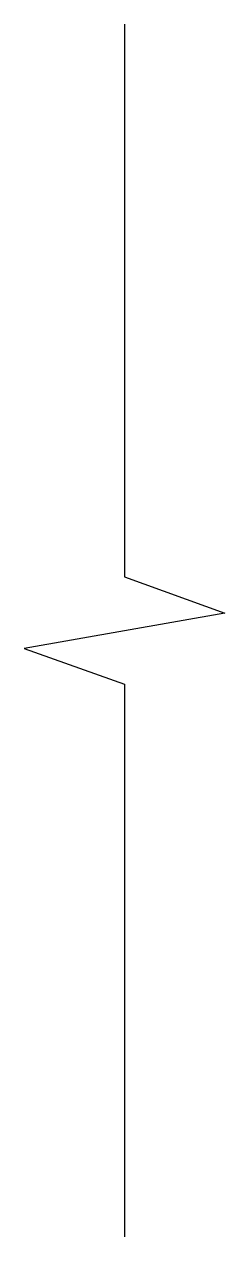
# Model space of a CAD drawing. Header units: millimetres. Extents: x -214 to 206, y -1272 to 1272.
import ezdxf

# ---------------------------------------------------------------- set-up
doc = ezdxf.new("R2010")
doc.units = ezdxf.units.MM

# ---------------------------------------------------------------- blocks, each defined once
blk = doc.blocks.new('zheduanxianzhongxian')
at = {"color": 4}
for p, q in [((0, 113.5), (210, 37)), ((210, 37), (-210, -37)), ((-210, -37), (0, -111.5))]:
    blk.add_line(p, q, dxfattribs=at)

msp = doc.modelspace()

# ---------------------------------------------------------------- linework, layer by layer
at = {"color": 4}
for p, q in [((-3.6, 1271.6), (-3.6, 112.5)), ((-3.6, -112.5), (-3.6, -1271.5))]:
    msp.add_line(p, q, dxfattribs=at)

# ---------------------------------------------------------------- block references
msp.add_blockref('zheduanxianzhongxian', (-3.6, -0.9))

doc.saveas('drawing.dxf')
